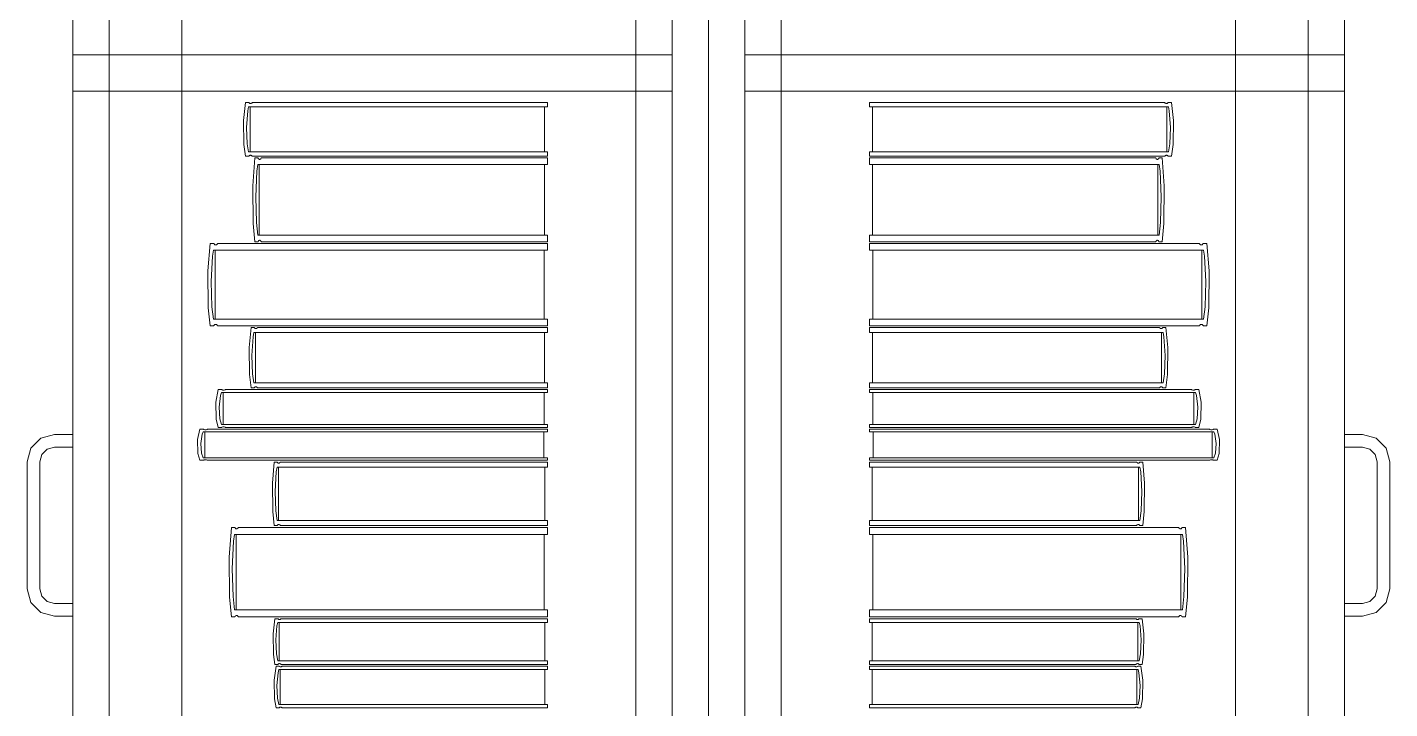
# Model space of a CAD drawing. Header units: inches. Extents: x -19 to 5698, y -728 to 92.
# Drawn here: x 12.295 to 13.045, y 35.612 to 35.987 of the extents above; entities that cross this region are included whole.
import ezdxf

# ---------------------------------------------------------------- set-up
doc = ezdxf.new("R2010")
doc.units = ezdxf.units.IN
doc.header["$MEASUREMENT"] = 0
doc.layers.add('Interior - Mobiliario', color=7, linetype='Continuous')

msp = doc.modelspace()

# ---------------------------------------------------------------- linework, layer by layer
at = {"layer": 'Interior - Mobiliario', "color": 175, "linetype": 'Continuous', "lineweight": 13}
for p, q in [((12.31998, 36.7121), (12.31998, 35.2121)), ((12.66998, 35.2121), (12.66998, 36.7121)), ((12.66998, 35.2121), (12.66998, 36.7121)), ((13.01998, 36.7121), (13.01998, 35.2121)), ((12.31998, 35.2321), (12.31998, 36.6921)), ((12.31998, 35.2321), (12.31998, 36.6921)), ((12.33998, 35.2321), (12.33998, 36.6921)), ((12.33998, 35.2321), (12.33998, 36.6921)), ((12.33998, 35.2321), (12.33998, 36.6921)), ((12.64998, 36.6921), (12.64998, 35.2321)), ((12.64998, 36.6921), (12.64998, 35.2321)), ((12.64998, 35.2321), (12.64998, 36.6921)), ((12.64998, 36.6921), (12.64998, 35.2321)), ((12.64998, 36.6921), (12.64998, 35.2321)), ((12.64998, 36.6921), (12.64998, 35.2321)), ((12.66998, 36.6921), (12.66998, 35.2321)), ((12.66998, 36.6921), (12.66998, 35.2321)), ((12.66998, 36.6921), (12.66998, 35.2321)), ((12.66998, 36.6921), (12.66998, 35.2321)), ((12.66998, 36.6921), (12.66998, 35.2321)), ((12.66998, 36.6921), (12.66998, 35.2321)), ((12.68998, 36.6921), (12.68998, 35.2321)), ((12.68998, 36.6921), (12.68998, 35.2321)), ((12.68998, 35.2321), (12.68998, 36.6921)), ((12.68998, 36.6921), (12.68998, 35.2321)), ((12.68998, 36.6921), (12.68998, 35.2321)), ((12.68998, 36.6921), (12.68998, 35.2321)), ((12.99998, 35.2321), (12.99998, 36.6921)), ((12.99998, 35.2321), (12.99998, 36.6921)), ((12.99998, 35.2321), (12.99998, 36.6921)), ((13.01998, 35.2321), (13.01998, 36.6921)), ((13.01998, 35.2321), (13.01998, 36.6921)), ((12.33998, 35.2521), (12.33998, 36.6721)), ((12.37998, 36.6721), (12.37998, 35.2521)), ((12.62998, 35.2521), (12.62998, 36.6721)), ((12.66998, 36.6721), (12.66998, 35.2521)), ((12.66998, 36.6721), (12.66998, 35.2521)), ((12.70998, 35.2521), (12.70998, 36.6721)), ((12.95998, 36.6721), (12.95998, 35.2521)), ((12.99998, 35.2521), (12.99998, 36.6721)), ((12.31998, 35.9721), (12.31998, 36.3311)), ((12.33998, 35.9721), (12.33998, 36.3311)), ((12.99998, 35.9721), (12.99998, 36.3311)), ((13.01998, 35.9721), (13.01998, 36.3311)), ((12.31998, 35.9721), (12.64998, 35.9721)), ((12.31998, 35.9721), (12.31998, 35.9521)), ((12.31998, 35.9521), (12.31998, 35.9721)), ((12.31998, 35.9721), (12.64998, 35.9721)), ((12.31998, 35.9521), (12.31998, 35.9721)), ((12.31998, 35.9721), (12.64998, 35.9721)), ((12.31998, 35.9721), (12.33998, 35.9721)), ((12.64998, 35.9721), (12.64998, 35.9521)), ((12.64998, 35.9721), (12.64998, 35.9521)), ((12.64998, 35.9721), (12.64998, 35.9521)), ((13.01998, 35.9721), (12.68998, 35.9721)), ((12.68998, 35.9721), (12.68998, 35.9521)), ((12.68998, 35.9721), (12.68998, 35.9521)), ((13.01998, 35.9721), (12.68998, 35.9721)), ((12.68998, 35.9721), (12.68998, 35.9521)), ((13.01998, 35.9721), (12.68998, 35.9721)), ((13.01998, 35.9721), (12.99998, 35.9721)), ((13.01998, 35.9721), (13.01998, 35.9521)), ((13.01998, 35.9521), (13.01998, 35.9721)), ((13.01998, 35.9521), (13.01998, 35.9721)), ((12.31998, 35.9521), (12.64998, 35.9521)), ((12.64998, 35.9521), (12.31998, 35.9521)), ((12.64998, 35.9521), (12.31998, 35.9521)), ((12.31998, 35.9521), (12.31998, 35.5931)), ((12.31998, 35.9521), (12.33998, 35.9521)), ((12.33998, 35.9521), (12.33998, 35.5931)), ((13.01998, 35.9521), (12.68998, 35.9521)), ((12.68998, 35.9521), (13.01998, 35.9521)), ((12.68998, 35.9521), (13.01998, 35.9521)), ((12.99998, 35.9521), (12.99998, 35.5931)), ((13.01998, 35.9521), (12.99998, 35.9521)), ((13.01998, 35.9521), (13.01998, 35.5931)), ((12.41405, 35.93599), (12.41517, 35.94583)), ((12.41517, 35.94583), (12.41698, 35.94583)), ((12.41634, 35.94123), (12.41565, 35.93218)), ((12.41683, 35.94347), (12.41634, 35.94123)), ((12.58132, 35.94347), (12.41683, 35.94347)), ((12.41698, 35.94583), (12.41711, 35.94567)), ((12.41711, 35.94567), (12.41733, 35.9455)), ((12.41733, 35.9455), (12.41756, 35.94539)), ((12.41756, 35.94539), (12.4178, 35.94533)), ((12.41766, 35.91868), (12.41766, 35.94347)), ((12.4178, 35.94533), (12.41805, 35.94534)), ((12.41805, 35.94534), (12.41829, 35.94541)), ((12.41829, 35.94541), (12.41852, 35.94553)), ((12.41852, 35.94553), (12.41872, 35.94571)), ((12.41872, 35.94571), (12.41882, 35.94583)), ((12.41882, 35.94583), (12.58132, 35.94583)), ((12.57966, 35.94347), (12.57966, 35.91868)), ((12.58132, 35.94583), (12.58132, 35.94347)), ((12.92114, 35.94583), (12.75864, 35.94583)), ((12.75864, 35.94583), (12.75864, 35.94347)), ((12.75864, 35.94347), (12.92313, 35.94347)), ((12.7603, 35.94347), (12.7603, 35.91868)), ((12.92123, 35.94571), (12.92114, 35.94583)), ((12.92144, 35.94553), (12.92123, 35.94571)), ((12.92167, 35.94541), (12.92144, 35.94553)), ((12.92191, 35.94534), (12.92167, 35.94541)), ((12.92216, 35.94533), (12.92191, 35.94534)), ((12.9224, 35.94539), (12.92216, 35.94533)), ((12.9223, 35.91868), (12.9223, 35.94347)), ((12.92263, 35.9455), (12.9224, 35.94539)), ((12.92284, 35.94567), (12.92263, 35.9455)), ((12.92298, 35.94583), (12.92284, 35.94567)), ((12.92479, 35.94583), (12.92298, 35.94583)), ((12.92313, 35.94347), (12.92362, 35.94123)), ((12.92362, 35.94123), (12.92431, 35.93218)), ((12.9259, 35.93599), (12.92479, 35.94583)), ((12.41426, 35.92279), (12.41405, 35.93599)), ((12.9257, 35.92279), (12.9259, 35.93599)), ((12.41565, 35.93218), (12.41607, 35.9231)), ((12.92431, 35.93218), (12.92389, 35.9231)), ((12.41517, 35.91632), (12.41426, 35.92279)), ((12.41607, 35.9231), (12.41683, 35.91868)), ((12.41683, 35.91868), (12.58132, 35.91868)), ((12.58132, 35.91868), (12.58132, 35.91632)), ((12.92313, 35.91868), (12.75864, 35.91868)), ((12.75864, 35.91868), (12.75864, 35.91632)), ((12.92389, 35.9231), (12.92313, 35.91868)), ((12.92479, 35.91632), (12.9257, 35.92279)), ((12.41698, 35.91632), (12.41517, 35.91632)), ((12.41707, 35.91644), (12.41698, 35.91632)), ((12.41728, 35.91662), (12.41707, 35.91644)), ((12.41751, 35.91674), (12.41728, 35.91662)), ((12.41775, 35.91681), (12.41751, 35.91674)), ((12.41799, 35.91682), (12.41775, 35.91681)), ((12.41823, 35.91676), (12.41799, 35.91682)), ((12.41847, 35.91665), (12.41823, 35.91676)), ((12.41868, 35.91648), (12.41847, 35.91665)), ((12.41882, 35.91632), (12.41868, 35.91648)), ((12.58132, 35.91632), (12.41882, 35.91632)), ((12.41918, 35.89995), (12.42026, 35.91532)), ((12.42026, 35.91532), (12.42202, 35.91532)), ((12.42188, 35.91163), (12.4214, 35.90814)), ((12.58132, 35.91163), (12.42188, 35.91163)), ((12.42202, 35.91532), (12.42215, 35.91508)), ((12.42215, 35.91508), (12.42236, 35.91481)), ((12.42236, 35.91481), (12.42258, 35.91464)), ((12.42258, 35.91464), (12.42282, 35.91455)), ((12.42268, 35.87291), (12.42268, 35.91163)), ((12.42282, 35.91455), (12.42305, 35.91456)), ((12.42305, 35.91456), (12.42329, 35.91467)), ((12.42329, 35.91467), (12.42351, 35.91486)), ((12.42351, 35.91486), (12.42371, 35.91514)), ((12.42371, 35.91514), (12.4238, 35.91532)), ((12.4238, 35.91532), (12.58132, 35.91532)), ((12.57971, 35.91163), (12.57971, 35.87291)), ((12.58132, 35.91532), (12.58132, 35.91163)), ((12.75864, 35.91632), (12.92114, 35.91632)), ((12.91616, 35.91532), (12.75864, 35.91532)), ((12.75864, 35.91532), (12.75864, 35.91163)), ((12.75864, 35.91163), (12.91808, 35.91163)), ((12.76025, 35.91163), (12.76025, 35.87291)), ((12.91625, 35.91514), (12.91616, 35.91532)), ((12.91645, 35.91486), (12.91625, 35.91514)), ((12.91667, 35.91467), (12.91645, 35.91486)), ((12.91691, 35.91456), (12.91667, 35.91467)), ((12.91714, 35.91455), (12.91691, 35.91456)), ((12.91738, 35.91464), (12.91714, 35.91455)), ((12.91728, 35.87291), (12.91728, 35.91163)), ((12.9176, 35.91481), (12.91738, 35.91464)), ((12.91781, 35.91508), (12.9176, 35.91481)), ((12.91794, 35.91532), (12.91781, 35.91508)), ((12.91969, 35.91532), (12.91794, 35.91532)), ((12.91808, 35.91163), (12.91856, 35.90814)), ((12.92077, 35.89995), (12.91969, 35.91532)), ((12.92114, 35.91632), (12.92128, 35.91648)), ((12.92128, 35.91648), (12.92149, 35.91665)), ((12.92149, 35.91665), (12.92172, 35.91676)), ((12.92172, 35.91676), (12.92197, 35.91682)), ((12.92197, 35.91682), (12.92221, 35.91681)), ((12.92221, 35.91681), (12.92245, 35.91674)), ((12.92245, 35.91674), (12.92268, 35.91662)), ((12.92268, 35.91662), (12.92289, 35.91644)), ((12.92289, 35.91644), (12.92298, 35.91632)), ((12.92298, 35.91632), (12.92479, 35.91632)), ((12.4214, 35.90814), (12.42073, 35.894)), ((12.91856, 35.90814), (12.91923, 35.894)), ((12.41938, 35.87933), (12.41918, 35.89995)), ((12.92057, 35.87933), (12.92077, 35.89995)), ((12.42073, 35.894), (12.42114, 35.87981)), ((12.91923, 35.894), (12.91882, 35.87981)), ((12.42026, 35.86922), (12.41938, 35.87933)), ((12.42114, 35.87981), (12.42188, 35.87291)), ((12.42188, 35.87291), (12.58132, 35.87291)), ((12.58132, 35.87291), (12.58132, 35.86922)), ((12.91808, 35.87291), (12.75864, 35.87291)), ((12.75864, 35.87291), (12.75864, 35.86922)), ((12.91882, 35.87981), (12.91808, 35.87291)), ((12.91969, 35.86922), (12.92057, 35.87933)), ((12.3944, 35.85313), (12.39565, 35.86822)), ((12.39565, 35.86822), (12.39767, 35.86822)), ((12.39767, 35.86822), (12.39782, 35.86798)), ((12.39782, 35.86798), (12.39806, 35.86772)), ((12.39806, 35.86772), (12.39832, 35.86755)), ((12.39832, 35.86755), (12.39859, 35.86747)), ((12.39859, 35.86747), (12.39886, 35.86748)), ((12.39886, 35.86748), (12.39913, 35.86758)), ((12.39913, 35.86758), (12.39939, 35.86777)), ((12.39939, 35.86777), (12.39962, 35.86805)), ((12.39962, 35.86805), (12.39972, 35.86822)), ((12.39972, 35.86822), (12.58132, 35.86822)), ((12.42202, 35.86922), (12.42026, 35.86922)), ((12.4221, 35.8694), (12.42202, 35.86922)), ((12.42231, 35.86968), (12.4221, 35.8694)), ((12.42253, 35.86988), (12.42231, 35.86968)), ((12.42276, 35.86998), (12.42253, 35.86988)), ((12.423, 35.86999), (12.42276, 35.86998)), ((12.42323, 35.86991), (12.423, 35.86999)), ((12.42346, 35.86973), (12.42323, 35.86991)), ((12.42367, 35.86947), (12.42346, 35.86973)), ((12.4238, 35.86922), (12.42367, 35.86947)), ((12.58132, 35.86922), (12.4238, 35.86922)), ((12.58132, 35.86822), (12.58132, 35.8646)), ((12.75864, 35.86922), (12.91616, 35.86922)), ((12.94023, 35.86822), (12.75864, 35.86822)), ((12.75864, 35.86822), (12.75864, 35.8646)), ((12.91616, 35.86922), (12.91629, 35.86947)), ((12.91629, 35.86947), (12.9165, 35.86973)), ((12.9165, 35.86973), (12.91672, 35.86991)), ((12.91672, 35.86991), (12.91696, 35.86999)), ((12.91696, 35.86999), (12.9172, 35.86998)), ((12.9172, 35.86998), (12.91743, 35.86988)), ((12.91743, 35.86988), (12.91765, 35.86968)), ((12.91765, 35.86968), (12.91785, 35.8694)), ((12.91785, 35.8694), (12.91794, 35.86922)), ((12.91794, 35.86922), (12.91969, 35.86922)), ((12.94034, 35.86805), (12.94023, 35.86822)), ((12.94057, 35.86777), (12.94034, 35.86805)), ((12.94083, 35.86758), (12.94057, 35.86777)), ((12.9411, 35.86748), (12.94083, 35.86758)), ((12.94137, 35.86747), (12.9411, 35.86748)), ((12.94164, 35.86755), (12.94137, 35.86747)), ((12.9419, 35.86772), (12.94164, 35.86755)), ((12.94214, 35.86798), (12.9419, 35.86772)), ((12.94229, 35.86822), (12.94214, 35.86798)), ((12.94431, 35.86822), (12.94229, 35.86822)), ((12.94556, 35.85313), (12.94431, 35.86822)), ((12.39696, 35.86117), (12.39618, 35.84729)), ((12.39751, 35.8646), (12.39696, 35.86117)), ((12.58132, 35.8646), (12.39751, 35.8646)), ((12.39843, 35.82658), (12.39843, 35.8646)), ((12.57947, 35.8646), (12.57947, 35.82658)), ((12.75864, 35.8646), (12.94245, 35.8646)), ((12.76049, 35.8646), (12.76049, 35.82658)), ((12.94152, 35.82658), (12.94152, 35.8646)), ((12.94245, 35.8646), (12.943, 35.86117)), ((12.943, 35.86117), (12.94378, 35.84729)), ((12.39463, 35.83289), (12.3944, 35.85313)), ((12.94532, 35.83289), (12.94556, 35.85313)), ((12.39618, 35.84729), (12.39665, 35.83336)), ((12.94378, 35.84729), (12.94331, 35.83336)), ((12.39565, 35.82296), (12.39463, 35.83289)), ((12.39665, 35.83336), (12.39751, 35.82658)), ((12.94331, 35.83336), (12.94245, 35.82658)), ((12.94431, 35.82296), (12.94532, 35.83289)), ((12.39767, 35.82296), (12.39565, 35.82296)), ((12.39751, 35.82658), (12.58132, 35.82658)), ((12.39777, 35.82313), (12.39767, 35.82296)), ((12.39801, 35.82341), (12.39777, 35.82313)), ((12.39826, 35.8236), (12.39801, 35.82341)), ((12.39853, 35.8237), (12.39826, 35.8236)), ((12.3988, 35.82371), (12.39853, 35.8237)), ((12.39907, 35.82363), (12.3988, 35.82371)), ((12.39933, 35.82346), (12.39907, 35.82363)), ((12.39957, 35.8232), (12.39933, 35.82346)), ((12.39972, 35.82296), (12.39957, 35.8232)), ((12.58132, 35.82296), (12.39972, 35.82296)), ((12.41706, 35.81091), (12.41816, 35.82196)), ((12.41816, 35.82196), (12.41993, 35.82196)), ((12.41993, 35.82196), (12.42006, 35.82178)), ((12.42006, 35.82178), (12.42028, 35.82159)), ((12.42028, 35.82159), (12.4205, 35.82147)), ((12.4205, 35.82147), (12.42074, 35.8214)), ((12.42074, 35.8214), (12.42098, 35.82141)), ((12.42098, 35.82141), (12.42122, 35.82149)), ((12.42122, 35.82149), (12.42144, 35.82163)), ((12.42144, 35.82163), (12.42165, 35.82183)), ((12.42165, 35.82183), (12.42174, 35.82196)), ((12.42174, 35.82196), (12.58132, 35.82196)), ((12.58132, 35.82658), (12.58132, 35.82296)), ((12.58132, 35.82196), (12.58132, 35.81931)), ((12.94245, 35.82658), (12.75864, 35.82658)), ((12.75864, 35.82658), (12.75864, 35.82296)), ((12.75864, 35.82296), (12.94023, 35.82296)), ((12.91822, 35.82196), (12.75864, 35.82196)), ((12.75864, 35.82196), (12.75864, 35.81931)), ((12.91831, 35.82183), (12.91822, 35.82196)), ((12.91852, 35.82163), (12.91831, 35.82183)), ((12.91874, 35.82149), (12.91852, 35.82163)), ((12.91898, 35.82141), (12.91874, 35.82149)), ((12.91922, 35.8214), (12.91898, 35.82141)), ((12.91946, 35.82147), (12.91922, 35.8214)), ((12.91968, 35.82159), (12.91946, 35.82147)), ((12.91989, 35.82178), (12.91968, 35.82159)), ((12.92003, 35.82196), (12.91989, 35.82178)), ((12.9218, 35.82196), (12.92003, 35.82196)), ((12.9229, 35.81091), (12.9218, 35.82196)), ((12.94023, 35.82296), (12.94039, 35.8232)), ((12.94039, 35.8232), (12.94063, 35.82346)), ((12.94063, 35.82346), (12.94089, 35.82363)), ((12.94089, 35.82363), (12.94116, 35.82371)), ((12.94116, 35.82371), (12.94143, 35.8237)), ((12.94143, 35.8237), (12.9417, 35.8236)), ((12.9417, 35.8236), (12.94195, 35.82341)), ((12.94195, 35.82341), (12.94219, 35.82313)), ((12.94219, 35.82313), (12.94229, 35.82296)), ((12.94229, 35.82296), (12.94431, 35.82296)), ((12.4193, 35.8168), (12.41862, 35.80664)), ((12.41979, 35.81931), (12.4193, 35.8168)), ((12.58132, 35.81931), (12.41979, 35.81931)), ((12.4206, 35.79148), (12.4206, 35.81931)), ((12.57969, 35.81931), (12.57969, 35.79148)), ((12.75864, 35.81931), (12.92017, 35.81931)), ((12.76027, 35.81931), (12.76027, 35.79148)), ((12.91935, 35.79148), (12.91935, 35.81931)), ((12.92017, 35.81931), (12.92065, 35.8168)), ((12.92065, 35.8168), (12.92134, 35.80664)), ((12.41726, 35.79609), (12.41706, 35.81091)), ((12.41862, 35.80664), (12.41904, 35.79644)), ((12.92134, 35.80664), (12.92092, 35.79644)), ((12.92269, 35.79609), (12.9229, 35.81091)), ((12.41816, 35.78883), (12.41726, 35.79609)), ((12.41904, 35.79644), (12.41979, 35.79148)), ((12.41979, 35.79148), (12.58132, 35.79148)), ((12.58132, 35.79148), (12.58132, 35.78883)), ((12.92017, 35.79148), (12.75864, 35.79148)), ((12.75864, 35.79148), (12.75864, 35.78883)), ((12.92092, 35.79644), (12.92017, 35.79148)), ((12.9218, 35.78883), (12.92269, 35.79609)), ((12.39883, 35.78087), (12.40005, 35.78783)), ((12.40005, 35.78783), (12.40202, 35.78783)), ((12.40133, 35.78458), (12.40057, 35.77818)), ((12.40186, 35.78616), (12.40133, 35.78458)), ((12.58132, 35.78616), (12.40186, 35.78616)), ((12.40202, 35.78783), (12.40217, 35.78772)), ((12.40217, 35.78772), (12.4024, 35.7876)), ((12.4024, 35.7876), (12.40266, 35.78752)), ((12.40266, 35.78752), (12.40292, 35.78748)), ((12.40277, 35.76863), (12.40277, 35.78616)), ((12.40292, 35.78748), (12.40319, 35.78748)), ((12.40319, 35.78748), (12.40345, 35.78753)), ((12.40345, 35.78753), (12.4037, 35.78762)), ((12.4037, 35.78762), (12.40393, 35.78775)), ((12.40393, 35.78775), (12.40403, 35.78783)), ((12.40403, 35.78783), (12.58132, 35.78783)), ((12.41993, 35.78883), (12.41816, 35.78883)), ((12.42002, 35.78896), (12.41993, 35.78883)), ((12.42023, 35.78916), (12.42002, 35.78896)), ((12.42045, 35.7893), (12.42023, 35.78916)), ((12.42069, 35.78937), (12.42045, 35.7893)), ((12.42093, 35.78938), (12.42069, 35.78937)), ((12.42117, 35.78932), (12.42093, 35.78938)), ((12.42139, 35.78919), (12.42117, 35.78932)), ((12.4216, 35.78901), (12.42139, 35.78919)), ((12.42174, 35.78883), (12.4216, 35.78901)), ((12.58132, 35.78883), (12.42174, 35.78883)), ((12.57951, 35.78616), (12.57951, 35.76863)), ((12.58132, 35.78783), (12.58132, 35.78616)), ((12.75864, 35.78883), (12.91822, 35.78883)), ((12.93593, 35.78783), (12.75864, 35.78783)), ((12.75864, 35.78783), (12.75864, 35.78616)), ((12.75864, 35.78616), (12.93809, 35.78616)), ((12.76045, 35.78616), (12.76045, 35.76863)), ((12.91822, 35.78883), (12.91835, 35.78901)), ((12.91835, 35.78901), (12.91857, 35.78919)), ((12.91857, 35.78919), (12.91879, 35.78932)), ((12.91879, 35.78932), (12.91903, 35.78938)), ((12.91903, 35.78938), (12.91927, 35.78937)), ((12.91927, 35.78937), (12.91951, 35.7893)), ((12.91951, 35.7893), (12.91973, 35.78916)), ((12.91973, 35.78916), (12.91994, 35.78896)), ((12.91994, 35.78896), (12.92003, 35.78883)), ((12.92003, 35.78883), (12.9218, 35.78883)), ((12.93603, 35.78775), (12.93593, 35.78783)), ((12.93626, 35.78762), (12.93603, 35.78775)), ((12.93651, 35.78753), (12.93626, 35.78762)), ((12.93677, 35.78748), (12.93651, 35.78753)), ((12.93704, 35.78748), (12.93677, 35.78748)), ((12.9373, 35.78752), (12.93704, 35.78748)), ((12.93719, 35.76863), (12.93719, 35.78616)), ((12.93755, 35.7876), (12.9373, 35.78752)), ((12.93779, 35.78772), (12.93755, 35.7876)), ((12.93794, 35.78783), (12.93779, 35.78772)), ((12.93991, 35.78783), (12.93794, 35.78783)), ((12.93809, 35.78616), (12.93863, 35.78458)), ((12.93863, 35.78458), (12.93939, 35.77818)), ((12.94112, 35.78087), (12.93991, 35.78783)), ((12.39906, 35.77154), (12.39883, 35.78087)), ((12.40057, 35.77818), (12.40103, 35.77176)), ((12.93939, 35.77818), (12.93893, 35.77176)), ((12.9409, 35.77154), (12.94112, 35.78087)), ((12.40005, 35.76696), (12.39906, 35.77154)), ((12.40103, 35.77176), (12.40186, 35.76863)), ((12.40186, 35.76863), (12.58132, 35.76863)), ((12.58132, 35.76863), (12.58132, 35.76696)), ((12.93809, 35.76863), (12.75864, 35.76863)), ((12.75864, 35.76863), (12.75864, 35.76696)), ((12.93893, 35.77176), (12.93809, 35.76863)), ((12.93991, 35.76696), (12.9409, 35.77154)), ((12.29699, 35.7556), (12.30248, 35.76109)), ((12.30248, 35.76109), (12.30998, 35.7631)), ((12.30998, 35.7631), (12.31998, 35.7631)), ((12.31998, 35.7631), (12.31998, 35.7561)), ((12.38865, 35.76027), (12.38993, 35.76596)), ((12.38889, 35.75265), (12.38865, 35.76027)), ((12.38993, 35.76596), (12.39201, 35.76596)), ((12.39128, 35.7633), (12.39048, 35.75807)), ((12.39185, 35.7646), (12.39128, 35.7633)), ((12.58132, 35.7646), (12.39185, 35.7646)), ((12.39201, 35.76596), (12.39217, 35.76587)), ((12.39217, 35.76587), (12.39242, 35.76577)), ((12.39242, 35.76577), (12.39269, 35.76571)), ((12.39269, 35.76571), (12.39296, 35.76568)), ((12.3928, 35.75027), (12.3928, 35.7646)), ((12.39296, 35.76568), (12.39325, 35.76568)), ((12.39325, 35.76568), (12.39352, 35.76572)), ((12.39352, 35.76572), (12.39379, 35.76579)), ((12.39379, 35.76579), (12.39403, 35.7659)), ((12.39403, 35.7659), (12.39413, 35.76596)), ((12.39413, 35.76596), (12.58132, 35.76596)), ((12.40202, 35.76696), (12.40005, 35.76696)), ((12.40212, 35.76704), (12.40202, 35.76696)), ((12.40235, 35.76717), (12.40212, 35.76704)), ((12.4026, 35.76726), (12.40235, 35.76717)), ((12.40286, 35.76731), (12.4026, 35.76726)), ((12.40313, 35.76731), (12.40286, 35.76731)), ((12.40339, 35.76727), (12.40313, 35.76731)), ((12.40365, 35.76719), (12.40339, 35.76727)), ((12.40388, 35.76707), (12.40365, 35.76719)), ((12.40403, 35.76696), (12.40388, 35.76707)), ((12.58132, 35.76696), (12.40403, 35.76696)), ((12.57941, 35.7646), (12.57941, 35.75027)), ((12.58132, 35.76596), (12.58132, 35.7646)), ((12.75864, 35.76696), (12.93593, 35.76696)), ((12.94582, 35.76596), (12.75864, 35.76596)), ((12.75864, 35.76596), (12.75864, 35.7646)), ((12.75864, 35.7646), (12.94811, 35.7646)), ((12.76055, 35.7646), (12.76055, 35.75027)), ((12.93593, 35.76696), (12.93608, 35.76707)), ((12.93608, 35.76707), (12.93631, 35.76719)), ((12.93631, 35.76719), (12.93656, 35.76727)), ((12.93656, 35.76727), (12.93683, 35.76731)), ((12.93683, 35.76731), (12.9371, 35.76731)), ((12.9371, 35.76731), (12.93736, 35.76726)), ((12.93736, 35.76726), (12.93761, 35.76717)), ((12.93761, 35.76717), (12.93784, 35.76704)), ((12.93784, 35.76704), (12.93794, 35.76696)), ((12.93794, 35.76696), (12.93991, 35.76696)), ((12.94593, 35.7659), (12.94582, 35.76596)), ((12.94617, 35.76579), (12.94593, 35.7659)), ((12.94644, 35.76572), (12.94617, 35.76579)), ((12.94671, 35.76568), (12.94644, 35.76572)), ((12.94699, 35.76568), (12.94671, 35.76568)), ((12.94727, 35.76571), (12.94699, 35.76568)), ((12.94715, 35.75027), (12.94715, 35.7646)), ((12.94754, 35.76577), (12.94727, 35.76571)), ((12.94779, 35.76587), (12.94754, 35.76577)), ((12.94794, 35.76596), (12.94779, 35.76587)), ((12.95002, 35.76596), (12.94794, 35.76596)), ((12.94811, 35.7646), (12.94868, 35.7633)), ((12.94868, 35.7633), (12.94948, 35.75807)), ((12.95131, 35.76027), (12.95002, 35.76596)), ((12.95107, 35.75265), (12.95131, 35.76027)), ((13.02998, 35.7631), (13.01998, 35.7631)), ((13.01998, 35.7631), (13.01998, 35.7561)), ((13.03748, 35.76109), (13.02998, 35.7631)), ((13.04297, 35.7556), (13.03748, 35.76109)), ((12.29498, 35.7481), (12.29699, 35.7556)), ((12.30598, 35.75503), (12.30305, 35.7521)), ((12.30998, 35.7561), (12.30598, 35.75503)), ((12.31998, 35.7561), (12.30998, 35.7561)), ((12.38993, 35.74891), (12.38889, 35.75265)), ((12.39048, 35.75807), (12.39097, 35.75283)), ((12.39097, 35.75283), (12.39185, 35.75027)), ((12.94899, 35.75283), (12.94811, 35.75027)), ((12.94948, 35.75807), (12.94899, 35.75283)), ((12.95002, 35.74891), (12.95107, 35.75265)), ((13.01998, 35.7561), (13.02998, 35.7561)), ((13.02998, 35.7561), (13.03398, 35.75503)), ((13.03398, 35.75503), (13.03691, 35.7521)), ((13.04498, 35.7481), (13.04297, 35.7556)), ((12.29498, 35.6781), (12.29498, 35.7481)), ((12.30305, 35.7521), (12.30198, 35.7481)), ((12.30198, 35.7481), (12.30198, 35.6781)), ((12.39201, 35.74891), (12.38993, 35.74891)), ((12.39185, 35.75027), (12.58132, 35.75027)), ((12.39212, 35.74897), (12.39201, 35.74891)), ((12.39236, 35.74908), (12.39212, 35.74897)), ((12.39263, 35.74915), (12.39236, 35.74908)), ((12.3929, 35.74919), (12.39263, 35.74915)), ((12.39318, 35.74919), (12.3929, 35.74919)), ((12.39346, 35.74916), (12.39318, 35.74919)), ((12.39373, 35.7491), (12.39346, 35.74916)), ((12.39398, 35.749), (12.39373, 35.7491)), ((12.39413, 35.74891), (12.39398, 35.749)), ((12.58132, 35.74891), (12.39413, 35.74891)), ((12.42996, 35.73626), (12.43097, 35.74791)), ((12.43097, 35.74791), (12.4326, 35.74791)), ((12.43247, 35.74511), (12.43202, 35.74246)), ((12.58132, 35.74511), (12.43247, 35.74511)), ((12.4326, 35.74791), (12.43272, 35.74772)), ((12.43272, 35.74772), (12.43292, 35.74752)), ((12.43292, 35.74752), (12.43313, 35.74739)), ((12.43313, 35.74739), (12.43335, 35.74732)), ((12.43322, 35.71577), (12.43322, 35.74511)), ((12.43335, 35.74732), (12.43357, 35.74733)), ((12.43357, 35.74733), (12.43379, 35.74741)), ((12.43379, 35.74741), (12.43399, 35.74756)), ((12.43399, 35.74756), (12.43418, 35.74777)), ((12.43418, 35.74777), (12.43427, 35.74791)), ((12.43427, 35.74791), (12.58132, 35.74791)), ((12.57982, 35.74511), (12.57982, 35.71577)), ((12.58132, 35.75027), (12.58132, 35.74891)), ((12.58132, 35.74791), (12.58132, 35.74511)), ((12.94811, 35.75027), (12.75864, 35.75027)), ((12.75864, 35.75027), (12.75864, 35.74891)), ((12.75864, 35.74891), (12.94582, 35.74891)), ((12.90569, 35.74791), (12.75864, 35.74791)), ((12.75864, 35.74791), (12.75864, 35.74511)), ((12.75864, 35.74511), (12.90749, 35.74511)), ((12.76014, 35.74511), (12.76014, 35.71577)), ((12.90578, 35.74777), (12.90569, 35.74791)), ((12.90597, 35.74756), (12.90578, 35.74777)), ((12.90617, 35.74741), (12.90597, 35.74756)), ((12.90639, 35.74733), (12.90617, 35.74741)), ((12.90661, 35.74732), (12.90639, 35.74733)), ((12.90683, 35.74739), (12.90661, 35.74732)), ((12.90674, 35.71577), (12.90674, 35.74511)), ((12.90704, 35.74752), (12.90683, 35.74739)), ((12.90723, 35.74772), (12.90704, 35.74752)), ((12.90736, 35.74791), (12.90723, 35.74772)), ((12.90899, 35.74791), (12.90736, 35.74791)), ((12.90749, 35.74511), (12.90793, 35.74246)), ((12.91, 35.73626), (12.90899, 35.74791)), ((12.94582, 35.74891), (12.94598, 35.749)), ((12.94598, 35.749), (12.94623, 35.7491)), ((12.94623, 35.7491), (12.9465, 35.74916)), ((12.9465, 35.74916), (12.94677, 35.74919)), ((12.94677, 35.74919), (12.94706, 35.74919)), ((12.94706, 35.74919), (12.94733, 35.74915)), ((12.94733, 35.74915), (12.9476, 35.74908)), ((12.9476, 35.74908), (12.94784, 35.74897)), ((12.94784, 35.74897), (12.94794, 35.74891)), ((12.94794, 35.74891), (12.95002, 35.74891)), ((13.03691, 35.7521), (13.03798, 35.7481)), ((13.03798, 35.7481), (13.03798, 35.6781)), ((13.04498, 35.6781), (13.04498, 35.7481)), ((12.43202, 35.74246), (12.4314, 35.73175)), ((12.90793, 35.74246), (12.90856, 35.73175)), ((12.43014, 35.72064), (12.42996, 35.73626)), ((12.4314, 35.73175), (12.43178, 35.721)), ((12.90856, 35.73175), (12.90818, 35.721)), ((12.90981, 35.72064), (12.91, 35.73626)), ((12.43097, 35.71298), (12.43014, 35.72064)), ((12.43178, 35.721), (12.43247, 35.71577)), ((12.43247, 35.71577), (12.58132, 35.71577)), ((12.58132, 35.71577), (12.58132, 35.71298)), ((12.90749, 35.71577), (12.75864, 35.71577)), ((12.75864, 35.71577), (12.75864, 35.71298)), ((12.90818, 35.721), (12.90749, 35.71577)), ((12.90899, 35.71298), (12.90981, 35.72064)), ((12.40616, 35.69554), (12.40733, 35.71198)), ((12.40733, 35.71198), (12.40922, 35.71198)), ((12.40907, 35.70803), (12.40856, 35.70429)), ((12.58132, 35.70803), (12.40907, 35.70803)), ((12.40922, 35.71198), (12.40937, 35.71171)), ((12.40937, 35.71171), (12.40959, 35.71143)), ((12.40959, 35.71143), (12.40983, 35.71124)), ((12.40983, 35.71124), (12.41009, 35.71115)), ((12.40994, 35.66662), (12.40994, 35.70803)), ((12.41009, 35.71115), (12.41034, 35.71117)), ((12.41034, 35.71117), (12.4106, 35.71128)), ((12.4106, 35.71128), (12.41083, 35.71149)), ((12.41083, 35.71149), (12.41105, 35.71179)), ((12.41105, 35.71179), (12.41115, 35.71198)), ((12.41115, 35.71198), (12.58132, 35.71198)), ((12.4326, 35.71298), (12.43097, 35.71298)), ((12.43268, 35.71311), (12.4326, 35.71298)), ((12.43287, 35.71333), (12.43268, 35.71311)), ((12.43308, 35.71347), (12.43287, 35.71333)), ((12.4333, 35.71355), (12.43308, 35.71347)), ((12.43352, 35.71356), (12.4333, 35.71355)), ((12.43374, 35.7135), (12.43352, 35.71356)), ((12.43395, 35.71337), (12.43374, 35.7135)), ((12.43414, 35.71317), (12.43395, 35.71337)), ((12.43427, 35.71298), (12.43414, 35.71317)), ((12.58132, 35.71298), (12.43427, 35.71298)), ((12.57958, 35.70803), (12.57958, 35.66662)), ((12.58132, 35.71198), (12.58132, 35.70803)), ((12.75864, 35.71298), (12.90569, 35.71298)), ((12.92881, 35.71198), (12.75864, 35.71198)), ((12.75864, 35.71198), (12.75864, 35.70803)), ((12.75864, 35.70803), (12.93089, 35.70803)), ((12.76038, 35.70803), (12.76038, 35.66662)), ((12.90569, 35.71298), (12.90582, 35.71317)), ((12.90582, 35.71317), (12.90601, 35.71337)), ((12.90601, 35.71337), (12.90622, 35.7135)), ((12.90622, 35.7135), (12.90644, 35.71356)), ((12.90644, 35.71356), (12.90666, 35.71355)), ((12.90666, 35.71355), (12.90688, 35.71347)), ((12.90688, 35.71347), (12.90708, 35.71333)), ((12.90708, 35.71333), (12.90727, 35.71311)), ((12.90727, 35.71311), (12.90736, 35.71298)), ((12.90736, 35.71298), (12.90899, 35.71298)), ((12.9289, 35.71179), (12.92881, 35.71198)), ((12.92912, 35.71149), (12.9289, 35.71179)), ((12.92936, 35.71128), (12.92912, 35.71149)), ((12.92961, 35.71117), (12.92936, 35.71128)), ((12.92987, 35.71115), (12.92961, 35.71117)), ((12.93012, 35.71124), (12.92987, 35.71115)), ((12.93002, 35.66662), (12.93002, 35.70803)), ((12.93037, 35.71143), (12.93012, 35.71124)), ((12.93059, 35.71171), (12.93037, 35.71143)), ((12.93073, 35.71198), (12.93059, 35.71171)), ((12.93263, 35.71198), (12.93073, 35.71198)), ((12.93089, 35.70803), (12.9314, 35.70429)), ((12.93379, 35.69554), (12.93263, 35.71198)), ((12.40856, 35.70429), (12.40783, 35.68918)), ((12.9314, 35.70429), (12.93213, 35.68918)), ((12.40638, 35.67349), (12.40616, 35.69554)), ((12.93358, 35.67349), (12.93379, 35.69554)), ((12.40783, 35.68918), (12.40827, 35.674)), ((12.93213, 35.68918), (12.93169, 35.674)), ((12.29699, 35.6706), (12.29498, 35.6781)), ((12.30198, 35.6781), (12.30305, 35.6741)), ((13.03798, 35.6781), (13.03691, 35.6741)), ((13.04297, 35.6706), (13.04498, 35.6781)), ((12.30248, 35.66511), (12.29699, 35.6706)), ((12.30305, 35.6741), (12.30598, 35.67117)), ((12.30598, 35.67117), (12.30998, 35.6701)), ((12.30998, 35.6701), (12.31998, 35.6701)), ((12.31998, 35.6701), (12.31998, 35.6631)), ((12.40733, 35.66267), (12.40638, 35.67349)), ((12.40827, 35.674), (12.40907, 35.66662)), ((12.93169, 35.674), (12.93089, 35.66662)), ((12.93263, 35.66267), (12.93358, 35.67349)), ((13.01998, 35.6701), (13.01998, 35.6631)), ((13.02998, 35.6701), (13.01998, 35.6701)), ((13.03398, 35.67117), (13.02998, 35.6701)), ((13.03691, 35.6741), (13.03398, 35.67117)), ((13.03748, 35.66511), (13.04297, 35.6706)), ((12.30998, 35.6631), (12.30248, 35.66511)), ((12.31998, 35.6631), (12.30998, 35.6631)), ((12.40922, 35.66267), (12.40733, 35.66267)), ((12.40907, 35.66662), (12.58132, 35.66662)), ((12.40932, 35.66286), (12.40922, 35.66267)), ((12.40954, 35.66316), (12.40932, 35.66286)), ((12.40978, 35.66337), (12.40954, 35.66316)), ((12.41003, 35.66349), (12.40978, 35.66337)), ((12.41029, 35.6635), (12.41003, 35.66349)), ((12.41054, 35.66341), (12.41029, 35.6635)), ((12.41078, 35.66322), (12.41054, 35.66341)), ((12.41101, 35.66294), (12.41078, 35.66322)), ((12.41115, 35.66267), (12.41101, 35.66294)), ((12.58132, 35.66267), (12.41115, 35.66267)), ((12.58132, 35.66662), (12.58132, 35.66267)), ((12.93089, 35.66662), (12.75864, 35.66662)), ((12.75864, 35.66662), (12.75864, 35.66267)), ((12.75864, 35.66267), (12.92881, 35.66267)), ((12.92881, 35.66267), (12.92895, 35.66294)), ((12.92895, 35.66294), (12.92917, 35.66322)), ((12.92917, 35.66322), (12.92942, 35.66341)), ((12.92942, 35.66341), (12.92967, 35.6635)), ((12.92967, 35.6635), (12.92993, 35.66349)), ((12.92993, 35.66349), (12.93018, 35.66337)), ((12.93018, 35.66337), (12.93042, 35.66316)), ((12.93042, 35.66316), (12.93064, 35.66286)), ((12.93064, 35.66286), (12.93073, 35.66267)), ((12.93073, 35.66267), (12.93263, 35.66267)), ((13.01998, 35.6631), (13.02998, 35.6631)), ((13.02998, 35.6631), (13.03748, 35.66511)), ((12.43034, 35.6533), (12.43134, 35.66167)), ((12.43134, 35.66167), (12.43297, 35.66167)), ((12.4324, 35.65776), (12.43177, 35.65006)), ((12.43284, 35.65966), (12.4324, 35.65776)), ((12.58132, 35.65966), (12.43284, 35.65966)), ((12.43297, 35.66167), (12.4331, 35.66154)), ((12.4331, 35.66154), (12.43329, 35.66139)), ((12.43329, 35.66139), (12.4335, 35.6613)), ((12.4335, 35.6613), (12.43372, 35.66125)), ((12.43359, 35.63856), (12.43359, 35.65966)), ((12.43372, 35.66125), (12.43394, 35.66126)), ((12.43394, 35.66126), (12.43416, 35.66132)), ((12.43416, 35.66132), (12.43436, 35.66142)), ((12.43436, 35.66142), (12.43455, 35.66158)), ((12.43455, 35.66158), (12.43463, 35.66167)), ((12.43463, 35.66167), (12.58132, 35.66167)), ((12.57982, 35.65966), (12.57982, 35.63856)), ((12.58132, 35.66167), (12.58132, 35.65966)), ((12.90532, 35.66167), (12.75864, 35.66167)), ((12.75864, 35.66167), (12.75864, 35.65966)), ((12.75864, 35.65966), (12.90711, 35.65966)), ((12.76014, 35.65966), (12.76014, 35.63856)), ((12.90541, 35.66158), (12.90532, 35.66167)), ((12.9056, 35.66142), (12.90541, 35.66158)), ((12.9058, 35.66132), (12.9056, 35.66142)), ((12.90602, 35.66126), (12.9058, 35.66132)), ((12.90624, 35.66125), (12.90602, 35.66126)), ((12.90646, 35.6613), (12.90624, 35.66125)), ((12.90637, 35.63856), (12.90637, 35.65966)), ((12.90667, 35.66139), (12.90646, 35.6613)), ((12.90686, 35.66154), (12.90667, 35.66139)), ((12.90698, 35.66167), (12.90686, 35.66154)), ((12.90861, 35.66167), (12.90698, 35.66167)), ((12.90711, 35.65966), (12.90756, 35.65776)), ((12.90756, 35.65776), (12.90819, 35.65006)), ((12.90962, 35.6533), (12.90861, 35.66167)), ((12.43052, 35.64206), (12.43034, 35.6533)), ((12.43177, 35.65006), (12.43215, 35.64233)), ((12.90819, 35.65006), (12.9078, 35.64233)), ((12.90944, 35.64206), (12.90962, 35.6533)), ((12.43134, 35.63656), (12.43052, 35.64206)), ((12.43215, 35.64233), (12.43284, 35.63856)), ((12.9078, 35.64233), (12.90711, 35.63856)), ((12.90861, 35.63656), (12.90944, 35.64206)), ((12.43096, 35.62791), (12.43197, 35.63556)), ((12.43297, 35.63656), (12.43134, 35.63656)), ((12.43197, 35.63556), (12.43359, 35.63556)), ((12.43284, 35.63856), (12.58132, 35.63856)), ((12.43306, 35.63665), (12.43297, 35.63656)), ((12.43346, 35.63372), (12.43302, 35.63198)), ((12.43325, 35.63681), (12.43306, 35.63665)), ((12.43345, 35.63691), (12.43325, 35.63681)), ((12.43367, 35.63697), (12.43345, 35.63691)), ((12.58132, 35.63372), (12.43346, 35.63372)), ((12.43359, 35.63556), (12.43371, 35.63543)), ((12.43389, 35.63698), (12.43367, 35.63697)), ((12.43371, 35.63543), (12.43391, 35.6353)), ((12.43411, 35.63693), (12.43389, 35.63698)), ((12.43391, 35.6353), (12.43411, 35.63521)), ((12.43432, 35.63683), (12.43411, 35.63693)), ((12.43411, 35.63521), (12.43433, 35.63517)), ((12.43421, 35.61446), (12.43421, 35.63372)), ((12.43451, 35.63669), (12.43432, 35.63683)), ((12.43433, 35.63517), (12.43455, 35.63518)), ((12.43463, 35.63656), (12.43451, 35.63669)), ((12.43455, 35.63518), (12.43477, 35.63523)), ((12.58132, 35.63656), (12.43463, 35.63656)), ((12.43477, 35.63523), (12.43497, 35.63533)), ((12.43497, 35.63533), (12.43516, 35.63547)), ((12.43516, 35.63547), (12.43524, 35.63556)), ((12.43524, 35.63556), (12.58132, 35.63556)), ((12.57983, 35.63372), (12.57983, 35.61446)), ((12.58132, 35.63856), (12.58132, 35.63656)), ((12.58132, 35.63556), (12.58132, 35.63372)), ((12.90711, 35.63856), (12.75864, 35.63856)), ((12.75864, 35.63856), (12.75864, 35.63656)), ((12.75864, 35.63656), (12.90532, 35.63656)), ((12.90471, 35.63556), (12.75864, 35.63556)), ((12.75864, 35.63556), (12.75864, 35.63372)), ((12.75864, 35.63372), (12.9065, 35.63372)), ((12.76013, 35.63372), (12.76013, 35.61446)), ((12.9048, 35.63547), (12.90471, 35.63556)), ((12.90499, 35.63533), (12.9048, 35.63547)), ((12.90519, 35.63523), (12.90499, 35.63533)), ((12.90541, 35.63518), (12.90519, 35.63523)), ((12.90532, 35.63656), (12.90545, 35.63669)), ((12.90563, 35.63517), (12.90541, 35.63518)), ((12.90545, 35.63669), (12.90564, 35.63683)), ((12.90584, 35.63521), (12.90563, 35.63517)), ((12.90564, 35.63683), (12.90585, 35.63693)), ((12.90575, 35.61446), (12.90575, 35.63372)), ((12.90605, 35.6353), (12.90584, 35.63521)), ((12.90585, 35.63693), (12.90607, 35.63698)), ((12.90625, 35.63543), (12.90605, 35.6353)), ((12.90607, 35.63698), (12.90629, 35.63697)), ((12.90637, 35.63556), (12.90625, 35.63543)), ((12.90629, 35.63697), (12.90651, 35.63691)), ((12.90799, 35.63556), (12.90637, 35.63556)), ((12.9065, 35.63372), (12.90694, 35.63198)), ((12.90651, 35.63691), (12.90671, 35.63681)), ((12.90671, 35.63681), (12.9069, 35.63665)), ((12.9069, 35.63665), (12.90698, 35.63656)), ((12.90698, 35.63656), (12.90861, 35.63656)), ((12.90899, 35.62791), (12.90799, 35.63556)), ((12.43115, 35.61765), (12.43096, 35.62791)), ((12.43302, 35.63198), (12.43239, 35.62495)), ((12.90694, 35.63198), (12.90756, 35.62495)), ((12.90881, 35.61765), (12.90899, 35.62791)), ((12.43197, 35.61262), (12.43115, 35.61765)), ((12.43239, 35.62495), (12.43277, 35.61789)), ((12.43277, 35.61789), (12.43346, 35.61446)), ((12.90718, 35.61789), (12.9065, 35.61446)), ((12.90756, 35.62495), (12.90718, 35.61789)), ((12.90799, 35.61262), (12.90881, 35.61765)), ((12.43359, 35.61262), (12.43197, 35.61262)), ((12.43346, 35.61446), (12.58132, 35.61446)), ((12.43367, 35.61271), (12.43359, 35.61262)), ((12.43386, 35.61285), (12.43367, 35.61271)), ((12.43407, 35.61295), (12.43386, 35.61285)), ((12.43428, 35.613), (12.43407, 35.61295)), ((12.4345, 35.613), (12.43428, 35.613)), ((12.43472, 35.61296), (12.4345, 35.613)), ((12.43493, 35.61287), (12.43472, 35.61296)), ((12.43512, 35.61274), (12.43493, 35.61287)), ((12.43524, 35.61262), (12.43512, 35.61274)), ((12.58132, 35.61262), (12.43524, 35.61262)), ((12.58132, 35.61446), (12.58132, 35.61262)), ((12.9065, 35.61446), (12.75864, 35.61446)), ((12.75864, 35.61446), (12.75864, 35.61262)), ((12.75864, 35.61262), (12.90471, 35.61262)), ((12.90471, 35.61262), (12.90484, 35.61274)), ((12.90484, 35.61274), (12.90503, 35.61287)), ((12.90503, 35.61287), (12.90524, 35.61296)), ((12.90524, 35.61296), (12.90545, 35.613)), ((12.90545, 35.613), (12.90568, 35.613)), ((12.90568, 35.613), (12.90589, 35.61295)), ((12.90589, 35.61295), (12.9061, 35.61285)), ((12.9061, 35.61285), (12.90629, 35.61271)), ((12.90629, 35.61271), (12.90637, 35.61262)), ((12.90637, 35.61262), (12.90799, 35.61262))]:
    msp.add_line(p, q, dxfattribs=at)

doc.saveas('drawing.dxf')
